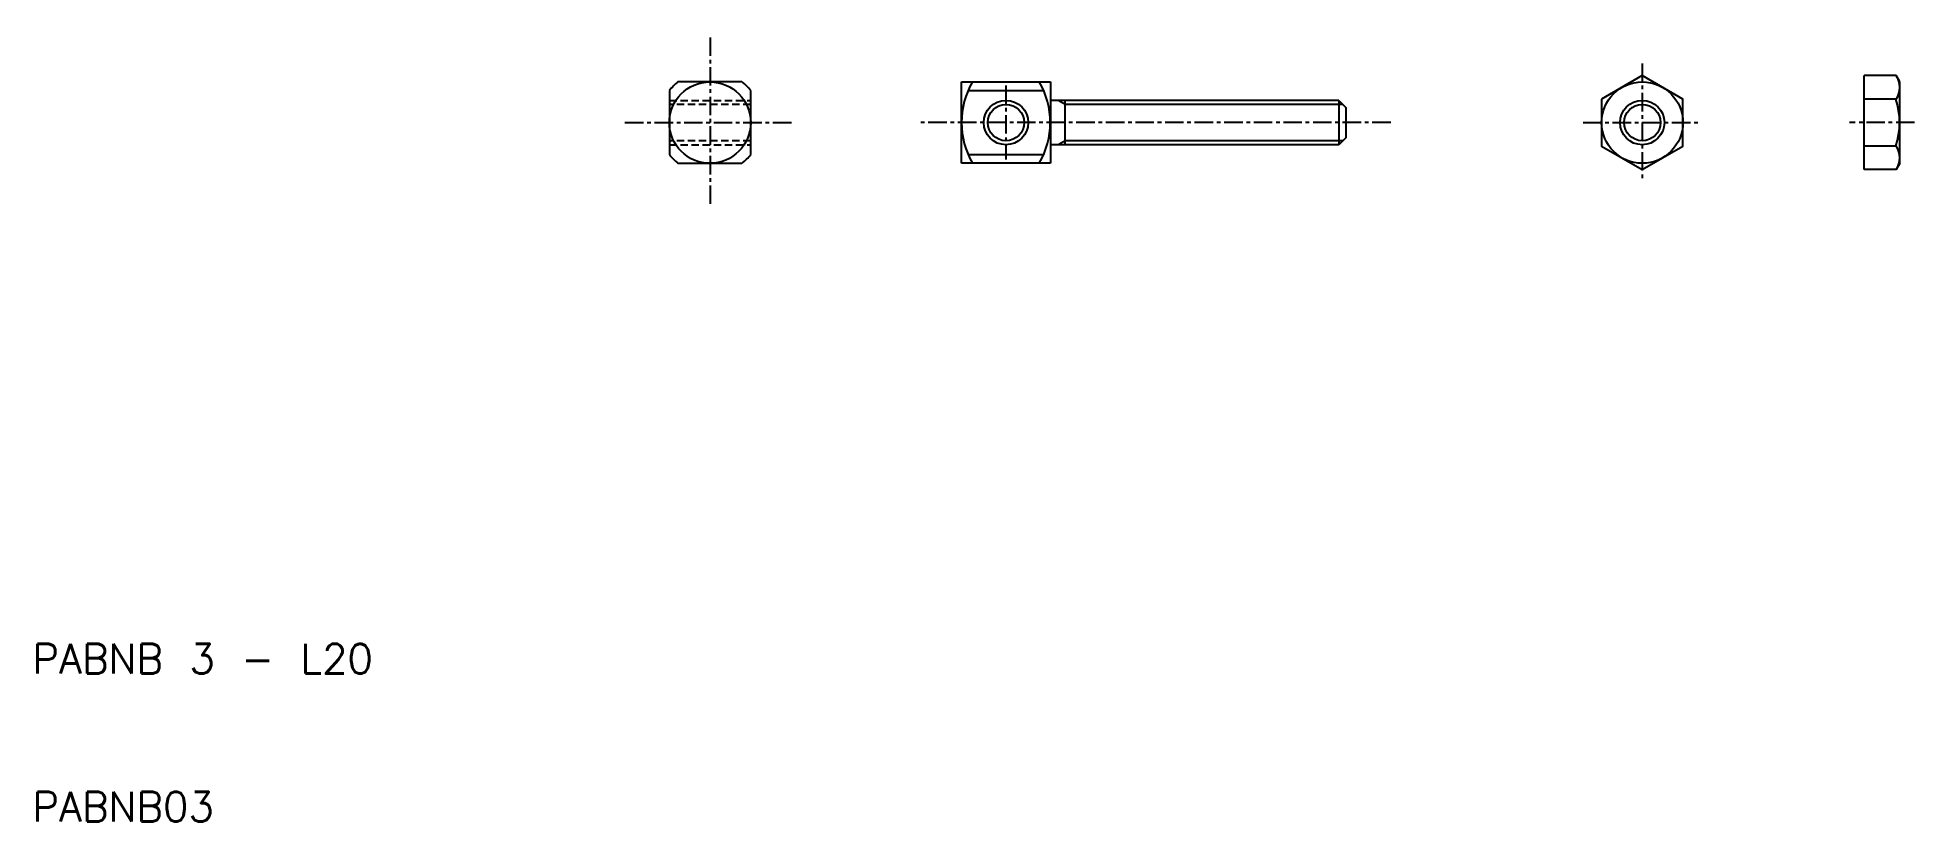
# Model space of a CAD drawing. Extents: x 10 to 137, y 10 to 63.
import ezdxf

# ---------------------------------------------------------------- set-up
doc = ezdxf.new("R2010")
doc.units = 0
doc.linetypes.add('CENTER', pattern=[2, 1.25, -0.25, 0.25, -0.25])
doc.linetypes.add('DASHED', pattern=[0.75, 0.5, -0.25])
doc.layers.get('0').update_dxf_attribs({"linetype": 'CONTINUOUS'})
doc.layers.add('CENTER', color=1, linetype='CENTER')
doc.styles.get("Standard").update_dxf_attribs({"font": 'txt.shx', "bigfont": 'bigfont.shx'})

msp = doc.modelspace()

# ---------------------------------------------------------------- linework, layer by layer
at = {"color": 7, "linetype": 'CONTINUOUS'}
for p, q in [((57.95, 59.99), (53.62, 59.99)), ((72.79, 59.99), (78.79, 59.99)), ((72.79, 54.49), (72.79, 59.99)), ((78.79, 59.99), (78.79, 54.49)), ((133.79, 54.06), (133.79, 60.41)), ((135.94, 60.41), (133.79, 60.41)), ((136.19, 59.99), (135.94, 60.41)), ((136.19, 54.49), (136.19, 59.99)), ((53.04, 59.4), (53.04, 55.07)), ((58.54, 55.07), (58.54, 59.4)), ((73.24, 59.4), (78.33, 59.4)), ((98.29, 58.74), (78.79, 58.74)), ((79.79, 55.74), (79.79, 58.74)), ((98.29, 58.74), (98.29, 55.74)), ((98.29, 58.74), (98.79, 58.24)), ((135.94, 58.82), (133.79, 58.82)), ((98.79, 56.24), (98.79, 58.24)), ((98.79, 56.24), (98.29, 55.74)), ((73.24, 55.07), (78.33, 55.07)), ((98.29, 55.74), (78.79, 55.74)), ((135.94, 55.65), (133.79, 55.65)), ((53.62, 54.49), (57.95, 54.49)), ((78.79, 54.49), (72.79, 54.49)), ((135.94, 54.06), (133.79, 54.06)), ((134.86, 54.06), (134.86, 54.06)), ((135.4, 54.06), (135.4, 54.06)), ((136.19, 54.49), (135.94, 54.06))]:
    msp.add_line(p, q, dxfattribs=at)
at = {"color": 3, "linetype": 'DASHED'}
for p, q in [((53.04, 58.74), (58.54, 58.74)), ((58.54, 58.47), (53.04, 58.47)), ((58.54, 56.01), (53.04, 56.01)), ((53.04, 55.74), (58.54, 55.74))]:
    msp.add_line(p, q, dxfattribs=at)
at = {"color": 3, "linetype": 'CONTINUOUS'}
for p, q in [((79.79, 58.47), (79.32, 58.74)), ((98.56, 58.47), (79.79, 58.47)), ((79.79, 56.01), (79.32, 55.74)), ((98.56, 56.01), (79.79, 56.01))]:
    msp.add_line(p, q, dxfattribs=at)
at = {"color": 7, "linetype": 'CONTINUOUS'}
msp.add_lwpolyline([(116.04, 58.82), (116.04, 55.65), (118.79, 54.06), (121.54, 55.65), (121.54, 58.82), (118.79, 60.41)], close=True, dxfattribs=at)
for centre, radius in [((55.79, 57.24), 2.75), ((118.79, 57.24), 2.75), ((75.79, 57.24), 1.23), ((118.79, 57.24), 1.23)]:
    msp.add_circle(centre, radius, dxfattribs=at)
at = {"color": 3, "linetype": 'CONTINUOUS'}
for centre in [(75.79, 57.24), (118.79, 57.24)]:
    msp.add_circle(centre, 1.5, dxfattribs=at)
at = {"color": 7, "linetype": 'CONTINUOUS'}
for centre, radius, start, end in [((55.79, 57.24), 3.5, 128.2132, 141.7868), ((55.79, 57.24), 3.5, 38.2132, 51.7868), ((78.26, 57.24), 5.47, 149.8167, 210.1833), ((73.31, 57.24), 5.47, 329.8167, 30.1833), ((134.78, 59.62), 1.41, 325.6125, 34.3875), ((130.93, 57.24), 5.25, 342.412, 17.588), ((55.79, 57.24), 3.5, 218.2132, 231.7868), ((55.79, 57.24), 3.5, 308.2132, 321.7868), ((134.78, 54.86), 1.41, 325.6125, 34.3875)]:
    msp.add_arc(centre, radius, start, end, dxfattribs=at)
at = {"layer": 'CENTER', "color": 1, "linetype": 'CENTER'}
for p, q in [((55.79, 62.99), (55.79, 51.49)), ((118.79, 61.24), (118.79, 53.24)), ((75.79, 59.74), (75.79, 54.74)), ((50.04, 57.24), (61.54, 57.24)), ((101.79, 57.24), (69.79, 57.24)), ((114.79, 57.24), (122.79, 57.24)), ((137.19, 57.24), (132.79, 57.24))]:
    msp.add_line(p, q, dxfattribs=at)

# ---------------------------------------------------------------- texts
at = {"color": 7, "linetype": 'CONTINUOUS'}
for s, p in [('PABNB 3 - L20', (10, 20)), ('PABNB03', (10, 10))]:
    msp.add_text(s, height=2, dxfattribs=at).set_placement(p)

doc.saveas('drawing.dxf')
